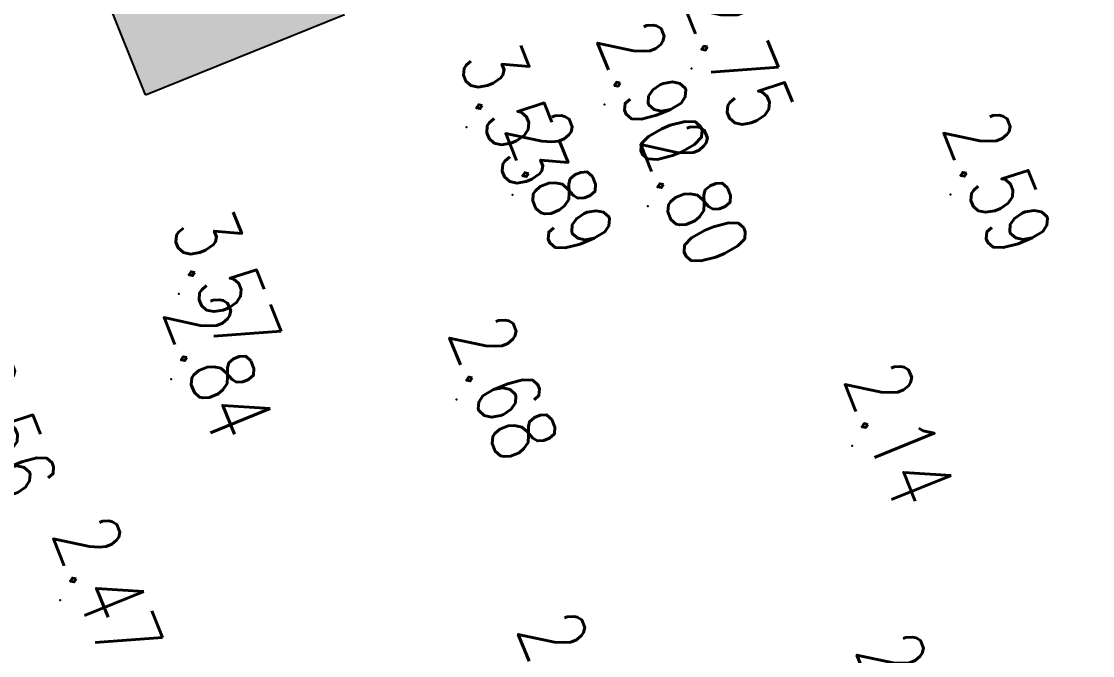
# Model space of a CAD drawing. Header units: millimetres. Extents: x 405522 to 410309, y 2303080 to 2310223.
# Drawn here: x 406999.39 to 407029.37, y 2306444.9 to 2306462.64 of the extents above; entities that cross this region are included whole.
import ezdxf
from ezdxf.enums import TextEntityAlignment as Align
from ezdxf.xclip import XClip

# ---------------------------------------------------------------- set-up
doc = ezdxf.new("R2010")
doc.units = ezdxf.units.MM
doc.header["$LTSCALE"] = 10
doc.header["$MEASUREMENT"] = 0
doc.header["$XCLIPFRAME"] = 0
doc.layers.get('Defpoints').update_dxf_attribs({"linetype": 'CONTINUOUS'})
for name, color, linetype in [('caodo', 7, 'CONTINUOUS'), ('co', 84, 'CONTINUOUS'), ('DIM', 4, 'CONTINUOUS'), ('Other', 9, 'CONTINUOUS')]:
    doc.layers.add(name, color=color, linetype=linetype)
doc.styles.add('Dien', font='simplex.shx', dxfattribs={"width": 0.75})
doc.styles.add('txt', font='romans.shx', dxfattribs={"height": 0.2})
doc.dimstyles.new('D6.7', dxfattribs={"dimscale": 6.7, "dimtxt": 1.5, "dimasz": 2, "dimexe": 1.5, "dimexo": 0.5, "dimgap": 1, "dimtad": 1, "dimdec": 0, "dimdsep": 46, "dimtxsty": 'Dien', "dimcen": 1, "dimclrd": 256, "dimclre": 256, "dimclrt": 7, "dimaunit": 1, "dimadec": 3, "dimazin": 0, "dimtfac": 1, "dimtdec": 0, "dimtmove": 1, "dimatfit": 0, "dimfxl": 1, "dimtolj": 1, "dimtzin": 0, "dimlwe": -1, "dimarcsym": 0})
pattern_1 = [(21.91894370438083, (407717.7514153625, 2306586.616748105), (0.3920329744667653, 0.91995116522732), [0.1874999999999999, -1.226713563]), (336.9189437043809, (407717.7514153625, 2306586.616748105), (0.3920329745701908, 0.9199511654700196), [0.1874999999999999, -0.8124999999999997]), (66.91894370438082, (407717.7514153625, 2306586.616748105), (-0.9199511654700196, 0.3920329745701908), [0.1874999999999999, -0.8124999999999997])]

# ---------------------------------------------------------------- blocks, each defined once
blk = doc.blocks.new('*D26')
at = {"layer": 'Defpoints', "color": 0, "linetype": 'Continuous'}
for p in [(406742.6619138751, 2306987.542138263), (407088.9799926709, 2306054.36399705), (407050.0361064873, 2306039.911268014)]:
    blk.add_point(p, dxfattribs=at)
at = {"layer": 'DIM'}
for p, q in [((406739.5212196925, 2306986.376574), (406694.2959683287, 2306969.592725042)), ((407085.8392984883, 2306053.198432786), (407040.6140239395, 2306036.414575225))]:
    blk.add_line(p, q, dxfattribs=at)
at = {"layer": 'DIM', "linetype": 'Continuous', "lineweight": -2}
blk.add_line((406708.380307929, 2306960.526641102), (407045.3738494347, 2306052.474044744), dxfattribs=at)
at = {"layer": 'DIM', "linetype": 'Continuous'}
for points in [[(406710.4741040507, 2306961.303683944), (406706.2865118071, 2306959.74959826), (406703.7180508765, 2306973.089417832)], [(407047.4676455563, 2306053.251087586), (407043.2800533128, 2306051.697001902), (407050.0361064873, 2306039.911268014)]]:
    blk.add_solid(points, dxfattribs=at)
at = {"layer": 'DIM', "color": 7, "linetype": 'Continuous', "insert": (406887.8695083207, 2306510.579817844), "char_height": 10.05, "attachment_point": 5, "rotation": 290.3607342621674, "style": 'Dien'}
blk.add_mtext('\\A1;995', dxfattribs=at)
blk = doc.blocks.new('20')
at = {"layer": 'caodo', "color": 8, "linetype": 'Continuous'}
for p in [(-589.4099999999744, -847.1599999996834, 0.4300000000000002), (-591.8499999999767, -848.1699999999255, 0.5800000000000001), (-595.7099999999627, -848.7999999998137, 1.21), (-594.4199999999837, -850.6999999997206, 0.5700000000000003), (-582.1599999999744, -850.6899999999441, 0.27), (-590.6399999999558, -851.0099999997765, 0.4800000000000004), (-603.7599999999511, -853.4699999997392, 1.25), (-603.9799999999814, -855.8500000000931, 0.52), (-595.9899999999907, -856.4199999999255, 0.3600000000000003), (-584.9199999999837, -857.7199999997392, -0.1799999999999997), (-607.0799999999581, -862.0400000000373, 0.1500000000000004)]:
    blk.add_point(p, dxfattribs=at)
at = {"layer": 'caodo', "color": 8, "linetype": 'Continuous', "style": 'txt', "width": 0.75}
for s, p in [('2.75', (-588.9099999999744, -847.1599999996834, 0.4300000000000002)), ('2.90', (-591.3499999999767, -848.1699999999255, 0.5800000000000001)), ('3.53', (-595.2099999999627, -848.7999999998137, 1.21)), ('2.89', (-593.9199999999837, -850.6999999997206, 0.5700000000000003)), ('2.59', (-581.6599999999744, -850.6899999999441, 0.27)), ('2.80', (-590.1399999999558, -851.0099999997765, 0.4800000000000004)), ('3.57', (-603.2599999999511, -853.4699999997392, 1.25)), ('2.84', (-603.4799999999814, -855.8500000000931, 0.52)), ('2.68', (-595.4899999999907, -856.4199999999255, 0.3600000000000003)), ('2.56', (-609.5199999999604, -857.5299999997951, 0.2400000000000002)), ('2.14', (-584.4199999999837, -857.7199999997392, -0.1799999999999997)), ('2.47', (-606.5799999999581, -862.0400000000373, 0.1500000000000004)), ('2.00', (-593.570000000007, -864.7099999999627, -0.3199999999999998)), ('2.15', (-584.0899999999674, -865.2900000000373, -0.1699999999999999))]:
    blk.add_text(s, height=1.8, rotation=292, dxfattribs=at).set_placement(p, align=Align.CENTER)

msp = doc.modelspace()

# ---------------------------------------------------------------- hatches: boundary and pattern name
at = {"layer": 'co', "linetype": 'Continuous'}
h = msp.add_hatch(dxfattribs=at)
h.set_pattern_fill('GRASS', color=86, scale=0.9999999999999998, angle=-9.651807925231505e-08, style=0)
h.set_pattern_definition(pattern_1)
h.paths.add_polyline_path([(406917.6333430362, 2306688.493953463), (406912.0339250224, 2306702.409646687), (406906.4676477322, 2306700.169879482), (406912.0670657465, 2306686.254186257)])
h.paths.add_polyline_path([(406935.6886664242, 2306643.622800658), (406930.0892484099, 2306657.538493881), (406924.5229711197, 2306655.298726676), (406930.1223891344, 2306641.383033452)])
h.paths.add_polyline_path([(406944.6790632181, 2306621.279835114), (406939.0796452038, 2306635.195528339), (406933.5133679141, 2306632.955761132), (406939.1127859279, 2306619.040067908)])
h.paths.add_polyline_path([(406962.7837190204, 2306576.286081218), (406957.1843010065, 2306590.201774443), (406951.6180237163, 2306587.962007237), (406957.2174417306, 2306574.046314013)])
h.paths.add_polyline_path([(406972.2063333485, 2306552.868967148), (406966.6069153342, 2306566.784660372), (406961.0406380449, 2306564.544893166), (406966.6400560582, 2306550.629199943)])
h.paths.add_polyline_path([(406980.1553520378, 2306525.077488695), (406981.6484616179, 2306521.366807547, 0.4142135622324934), (406983.5999727407, 2306520.535180026), (406984.9915420375, 2306521.095121816), (406974.4461005539, 2306547.302689859), (406968.8798232637, 2306545.062922654), (406970.1862250249, 2306541.816248429, -0.4142135623716824), (406966.8597149415, 2306534.010203934), (406949.6131087518, 2306527.070488045), (406952.8795044836, 2306518.952829954, 0.4142135623209342), (406954.8310156073, 2306518.121202433), (406976.25232979, 2306526.740743738, -0.4142135623630764)])
h.paths.add_polyline_path([(406996.6568671232, 2306492.104415131), (406986.11142564, 2306518.311983171), (406984.719856345, 2306517.75204138, 0.414213562400875), (406983.8882288238, 2306515.800530257), (406985.3813384035, 2306512.089849109, -0.4142135623711284), (406983.7180833616, 2306508.186826861), (406962.2967691803, 2306499.567285558, 0.4142135623978551), (406961.4651416586, 2306497.615774434), (406964.7315373909, 2306489.498116342), (406981.9781435788, 2306496.437832232, -0.4142135623648241), (406989.784188074, 2306493.111322146), (406991.0905898339, 2306489.864647925)])
h.paths.add_polyline_path([(407008.4344387566, 2306462.834752931), (406998.8966343286, 2306486.538137841), (406993.3303570393, 2306484.298370636), (407002.8681614673, 2306460.594985726)])
h.paths.add_polyline_path([(407042.0124111943, 2306379.386658439), (407032.3252889439, 2306403.461128522), (407026.7590116551, 2306401.221361316), (407036.4461339046, 2306377.146891235)])
h = msp.add_hatch(dxfattribs=at)
h.set_pattern_fill('GRASS', color=86, scale=0.9999999999999998, angle=-9.651807925231505e-08, style=0)
h.set_pattern_definition(pattern_1)
h.paths.add_polyline_path([(406991.331450636, 2306553.558455923), (406958.5625221496, 2306634.995911557), (406952.9962448682, 2306632.756144355), (406985.7651733593, 2306551.318688721)])
h.paths.add_polyline_path([(407005.1982213221, 2306528.686956629, -0.3716739354121508), (407012.1533063664, 2306545.007876138), (407009.6503038136, 2306551.228346818), (407000.2573787374, 2306547.448807194, -0.4142135625519879), (406992.4513342389, 2306550.775317278), (406986.8850569622, 2306548.535550077), (406996.3107439484, 2306525.110799831)])
h.paths.add_polyline_path([(407012.0492972754, 2306502.070391023, -0.4142135606949501), (407015.3758073691, 2306509.876435487), (407024.768732483, 2306513.655975127), (407022.2657299297, 2306519.876445808, -0.3716739363526885), (407005.9448103899, 2306526.831530865), (406997.0573330167, 2306523.255374068), (407006.483020002, 2306499.830623824)])
h.paths.add_polyline_path([(407026.6077841115, 2306465.88958864), (407019.8884824942, 2306482.588420507), (407013.1691808774, 2306499.287252377), (407007.6029036054, 2306497.047485179), (407021.0415068403, 2306463.649821443)])
h.paths.add_polyline_path([(407061.1375284693, 2306380.076147236), (407054.4182268539, 2306396.774979106), (407047.6989252376, 2306413.473810975), (407042.1326479664, 2306411.234043777), (407055.5712511972, 2306377.836380038)])
h = msp.add_hatch(dxfattribs=at)
h.set_pattern_fill('GRASS', color=86, scale=0.9999999999999998, angle=-9.651807925231505e-08, style=0)
h.set_pattern_definition(pattern_1)
h.paths.add_polyline_path([(407100.7174037522, 2306389.534840019), (407039.9637181213, 2306540.520111213), (407031.076240729, 2306536.943954409, -0.3716739359181205), (407024.1211556917, 2306520.623034878), (407026.6241582455, 2306514.402564196), (407036.0170833668, 2306518.182103839, -0.414213562015007), (407043.8231278606, 2306514.855593764), (407044.9430114445, 2306512.072455181), (407044.9430114999, 2306512.072455203), (407051.6623131171, 2306495.373623335), (407058.3816147339, 2306478.674791466), (407062.207883716, 2306469.16573446), (407062.2078837435, 2306469.165734471), (407068.9271853612, 2306452.466902603), (407075.6464869771, 2306435.768070734), (407075.6464870055, 2306435.768070746), (407094.0312428609, 2306390.078211443, -0.4142135628720918), (407090.7047327808, 2306382.272166938), (407070.0634565683, 2306373.966498512, -0.4142135621142559), (407062.2574120755, 2306377.293008592), (407056.6911348104, 2306375.053241394), (407057.8110184115, 2306372.270102753, 0.4142135623996194), (407077.3261296511, 2306363.953827543), (407092.4011285509, 2306370.019728757, 0.4142135628645735)])
h = msp.add_hatch(dxfattribs=at)
h.set_pattern_fill('GRASS', color=86, scale=0.9999999999999998, angle=-9.154247039750842e-09, style=0)
h.set_pattern_definition([(21.91894380089891, (407717.7514152989, 2306586.61674795), (0.392032972917054, 0.9199511658877224), [0.1874999999999999, -1.226713562999999]), (336.9189438008989, (407717.7514152989, 2306586.61674795), (0.3920329730204795, 0.9199511661304223), [0.1875, -0.8124999999999999]), (66.91894380089893, (407717.7514152989, 2306586.61674795), (-0.9199511661304223, 0.3920329730204795), [0.1874999999999999, -0.8124999999999997])])
edge = h.paths.add_edge_path()
edge.add_line((407254.1170228908, 2306410.169202854), (407260.6047045343, 2306394.045993825))
edge.add_line((407260.6047045343, 2306394.045993825), (407285.4548879365, 2306404.045248837))
edge.add_line((407285.4548879365, 2306404.045248837), (407282.0616406134, 2306412.478158909))
edge.add_line((407282.0616406134, 2306412.478158909), (407277.9797039331, 2306410.835662958))
edge.add_line((407277.9797039331, 2306410.835662958), (407277.7893237203, 2306411.308796528))
edge.add_line((407277.7893237203, 2306411.308796528), (407273.8001583294, 2306409.703630031))
edge.add_line((407273.8001583294, 2306409.703630031), (407270.6200811035, 2306417.606769071))
edge.add_line((407270.6200811035, 2306417.606769071), (407284.0696774927, 2306425.47742779))
edge.add_line((407284.0696774927, 2306425.47742779), (407288.693920144, 2306427.33813765))
edge.add_line((407288.693920144, 2306427.33813765), (407292.7255011137, 2306417.318838529))
edge.add_line((407292.7255011137, 2306417.318838529), (407288.7363357256, 2306415.713672033))
edge.add_line((407288.7363357256, 2306415.713672033), (407288.9267159385, 2306415.240538464))
edge.add_line((407288.9267159385, 2306415.240538464), (407284.8447792606, 2306413.598042505))
edge.add_line((407284.8447792606, 2306413.598042505), (407287.6780847382, 2306406.556701861))
edge.add_line((407287.6780847382, 2306406.556701861), (407329.4904017044, 2306423.381206268))
edge.add_line((407329.4904017044, 2306423.381206268), (407321.277921924, 2306443.790889731))
edge.add_line((407321.277921924, 2306443.790889731), (407391.9696435035, 2306472.235933241))
edge.add_line((407391.9696435035, 2306472.235933241), (407400.1821232486, 2306451.826249867))
edge.add_line((407400.1821232486, 2306451.826249867), (407418.736380878, 2306459.292140589))
edge.add_line((407418.736380878, 2306459.292140589), (407415.6678998304, 2306466.917940378))
edge.add_line((407415.6678998304, 2306466.917940378), (407418.0892304467, 2306467.892239111))
edge.add_line((407418.0892304467, 2306467.892239111), (407416.6686293677, 2306471.42272188))
edge.add_arc((407416.2406032057, 2306476.504728728), 5.100000000270966, -50.976420963221415, 274.81430867917214, ccw=False)
edge.add_line((407419.4517680119, 2306472.542605485), (407420.8723690949, 2306469.012122715))
edge.add_line((407420.8723690949, 2306469.012122715), (407423.2936997163, 2306469.986421451))
edge.add_line((407423.2936997163, 2306469.986421451), (407424.0813511835, 2306468.028947273))
edge.add_line((407424.0813511835, 2306468.028947273), (407430.6679639445, 2306470.679278646))
edge.add_line((407430.6679639445, 2306470.679278646), (407427.4314589711, 2306478.72265207))
edge.add_line((407427.4314589711, 2306478.72265207), (407423.1548513077, 2306477.001824099))
edge.add_line((407423.1548513077, 2306477.001824099), (407420.4597060886, 2306483.699808384))
edge.add_line((407420.4597060886, 2306483.699808384), (407431.3322034824, 2306488.074700606))
edge.add_line((407431.3322034824, 2306488.074700606), (407434.505207047, 2306480.189141089))
edge.add_arc((407422.4449395959, 2306475.336312125), 12.99999999799835, -68.08105611815012, 21.91894389356969, ccw=False)
edge.add_line((407427.2977685576, 2306463.276044673), (407428.0443576286, 2306461.42061891))
edge.add_arc((407422.4449395933, 2306475.336312126), 15.00000000049874, 291.9189438879702, 381.9189438861541)
edge.add_line((407436.3606328095, 2306480.935730161), (407433.7342182117, 2306487.462904873))
edge.add_arc((407429.0956538063, 2306485.596432194), 5.000000000345068, 21.91894389110442, 111.6081401787035)
edge.add_line((407427.254370581, 2306490.245053074), (407425.7664817182, 2306489.655711661))
edge.add_line((407425.7664817182, 2306489.655711661), (407404.3746197062, 2306481.865124488))
edge.add_line((407404.3746197062, 2306481.865124488), (407387.1692075391, 2306476.129275814))
edge.add_line((407387.1692075391, 2306476.129275814), (407368.1393202968, 2306469.173936851))
edge.add_line((407368.1393202968, 2306469.173936851), (407354.3811752048, 2306464.324671585))
edge.add_line((407354.3811752048, 2306464.324671585), (407349.8883223158, 2306463.037029213))
edge.add_line((407349.8883223158, 2306463.037029213), (407338.1906022896, 2306456.846383967))
edge.add_line((407338.1906022896, 2306456.846383967), (407320.7539099596, 2306447.700914217))
edge.add_line((407320.7539099596, 2306447.700914217), (407305.9439592828, 2306440.590780963))
edge.add_line((407305.9439592828, 2306440.590780963), (407289.8833454648, 2306430.983138181))
edge.add_line((407289.8833454648, 2306430.983138181), (407259.7631739253, 2306413.513734311))
edge.add_line((407259.7631739253, 2306413.513734311), (407254.1170228908, 2306410.169202854))
h.paths.add_polyline_path([(407177.1105452421, 2306360.449485613), (407173.2358340801, 2306370.078931296), (407147.2762224373, 2306358.137330575), (407130.3317128211, 2306350.723753258), (407113.5068215086, 2306343.770464835), (407091.1422524607, 2306334.552587217), (407073.8310301324, 2306325.49473595), (407056.1712730328, 2306316.316248703), (407024.3960636385, 2306299.576530544), (407025.4169672449, 2306299.410790426)])
h = msp.add_hatch(dxfattribs=at)
h.set_pattern_fill('GRASS', color=86, scale=0.9999999999999998, angle=-9.651807925231505e-08, style=0)
h.set_pattern_definition(pattern_1)
h.paths.add_polyline_path([(407003.4924649349, 2306312.254961908, 0.4062703190747569), (407005.1851432868, 2306316.081889445), (407000.1163156484, 2306329.740198972, -0.4062703190859217), (407001.8089940003, 2306333.567126509), (407038.3621885417, 2306348.275457074, 0.4142135623698211), (407046.6784637523, 2306367.790568311), (407044.2521784002, 2306373.82038115), (407038.6859011105, 2306371.580613945), (407039.9923028596, 2306368.33393975, -0.4142135623744252), (407036.6657927757, 2306360.527895256), (406997.7837111288, 2306344.88246352, -0.4222016726478626), (406993.851265572, 2306346.621813273), (406944.9490692042, 2306478.392191385, -0.4062703191085172), (406946.6417475556, 2306482.219118923), (406932.7966152061, 2306476.648093302), (406991.6184742483, 2306318.148492423), (406994.4851070535, 2306319.301972534), (406998.180722943, 2306310.117615007), (406998.3662655195, 2306310.192273914)])

# ---------------------------------------------------------------- linework, layer by layer
at = {"layer": 'Other', "color": 152, "linetype": 'Continuous'}
for q in [(406993.3303570393, 2306484.298370635), (407008.4344387575, 2306462.834752931)]:
    msp.add_line((407002.8681614673, 2306460.594985726), q, dxfattribs=at)

# ---------------------------------------------------------------- block references
at = {"layer": 'caodo', "linetype": 'Continuous'}
ref = msp.add_blockref('20', (407607.5599999998, 2307308.49, 2.32), dxfattribs=at)
XClip(ref).set_block_clipping_path([(-1349.6056714252336, -661.9058657553978), (-160.24326352693606, -789.0626177703962), (-158.36999999999534, -682.7400000002235), (-152.55370127764763, -565.1435954412445), (-154.45678520214278, -515.7710593813099), (-164.5656294519431, -479.7079773764126), (-169.84830490715103, -457.46881066821516), (-166.82796598720597, -442.01621566619724), (-126.78273369179806, -389.4443280850537), (-106.05188721581362, -361.8542004311457), (-63.77944376063533, -462.4105278351344), (-33.466447652434, -538.7088304474019), (-26.830958046135493, -536.6440252331086), (-14.194728780596051, -530.2900720490143), (2.873561021173373, -522.7809317391366), (21.779086004185956, -516.4300709003583), (33.49636997265043, -516.3916891841218), (41.83233972010203, -526.5245847343467), (49.38700186560163, -538.8965703272261), (57.58147363178432, -547.8425059784204), (240.7905528639676, -478.5933098080568), (312.71683337684954, -453.523366919253), (469.9752955258009, -835.1642690971494), (381.01757410995197, -875.9365015272051), (340.05356005806243, -891.0018749474548), (281.9833174137748, -920.0360526661389), (270.2997928529512, -925.8934261840768), (259.64971878379583, -926.485182072036), (238.13632499426603, -935.887616972439), (231.39031789585715, -941.3565830942243), (234.28019038640196, -952.6351198460907), (233.34951378498226, -963.7375780143775), (228.57153214595746, -974.9643217222765), (217.37020478205523, -983.9257580563426), (203.91382668475853, -988.0474594873376), (188.67127670557238, -983.9718116582371), (177.38840578240342, -980.8930276110768), (171.5204358987976, -984.3872820092365), (-73.64572811854305, -1086.5773775354028), (-160.72326044749934, -789.4035990480334), (-175.86631778383162, -787.8968891631812), (-1242.6150691517978, -731.501864743419), (-1048.6445017770166, -1275.3187000523321), (-581.3011768160504, -1893.6633556210436), (45.25815080979373, -1711.1176481554285), (672.5305126870517, -1468.653420693241), (1174.462400796474, -665.2848953921348), (720.1397881704615, 463.7992460099049), (-44.86505850660615, 588.3045099438168), (-757.8349164568353, 52.953614375554025)])

# ---------------------------------------------------------------- dimensions: what is measured, and where the dimension line sits
at = {"layer": 'DIM', "linetype": 'Continuous'}
dim = msp.add_linear_dim(base=(407050.0361064873, 2306039.911268014), p1=(406742.6619138751, 2306987.542138263), p2=(407088.9799926708, 2306054.36399705), angle=290.3607342621675, dimstyle='D6.7', dxfattribs=at)
dim.commit()
dim.dimension.update_dxf_attribs({"geometry": '*D26', "text_midpoint": (406887.8695083208, 2306510.579817844)})

doc.saveas('drawing.dxf')
